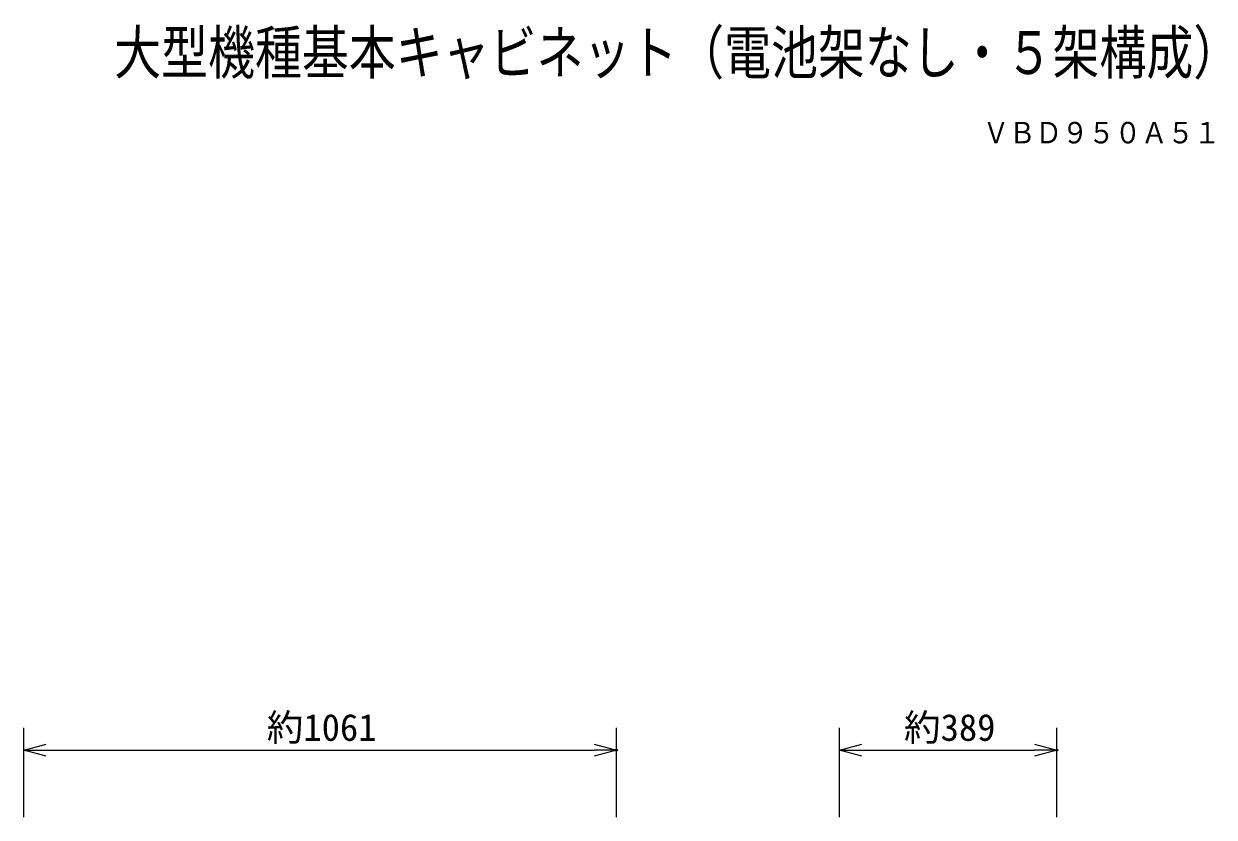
# Model space of a CAD drawing. Units: millimetres, scale not verified. Extents: x -62 to 63, y -117 to 117.
# Drawn here: x -43.6 to 63, y 46.4 to 117.4 of the extents above; entities that cross this region are included whole.
import ezdxf
from ezdxf.enums import TextEntityAlignment as Align

# ---------------------------------------------------------------- set-up
doc = ezdxf.new("R2010")
doc.units = ezdxf.units.MM
doc.header["$LTSCALE"] = 0.392309
doc.header["$PDMODE"] = 32
doc.header["$PDSIZE"] = 0.196
for name, color, linetype in [('0-0_MOJI1', 2, 'Continuous'), ('0-1_TOUROKU', 1, 'Continuous'), ('0-3_WAKU', 3, 'Continuous'), ('0-4_DEFPOINTS', 7, 'Continuous')]:
    doc.layers.add(name, color=color, linetype=linetype)
doc.styles.add('ＭＳ ゴシック', font='')
doc.styles.get('ＭＳ ゴシック').set_extended_font_data('MS Gothic')

# ---------------------------------------------------------------- blocks, each defined once
blk = doc.blocks.new('_OPEN30')
at = {"layer": '0-4_DEFPOINTS'}
blk.add_line((0, 0), (-1, 0), dxfattribs=at)
blk.add_lwpolyline([(-1, 0.2679), (0, 0), (-1, -0.2679)], dxfattribs=at)

msp = doc.modelspace()

# ---------------------------------------------------------------- linework, layer by layer
at = {"layer": '0-3_WAKU'}
for p, q in [((-43.5897, 46.4076), (-43.5897, 54.4076)), ((9.4476, 46.4076), (9.4476, 54.4076)), ((29.4186, 46.4076), (29.4186, 54.4076)), ((48.8686, 46.4076), (48.8686, 54.4076)), ((-41.5897, 52.4076), (7.4476, 52.4076)), ((31.4186, 52.4076), (46.8686, 52.4076))]:
    msp.add_line(p, q, dxfattribs=at)
at = {"layer": '0-4_DEFPOINTS'}
for p in [(9.4476, 52.4076), (48.8686, 52.4076)]:
    msp.add_point(p, dxfattribs=at)

# ---------------------------------------------------------------- block references
at = {"layer": '0-3_WAKU', "xscale": 2, "yscale": 2, "rotation": 180}
for p in [(-43.5897, 52.4076), (29.4186, 52.4076)]:
    msp.add_blockref('_OPEN30', p, dxfattribs=at)
at = {"layer": '0-3_WAKU', "xscale": 2, "yscale": 2}
for p in [(9.4476, 52.4076), (48.8686, 52.4076)]:
    msp.add_blockref('_OPEN30', p, dxfattribs=at)

# ---------------------------------------------------------------- texts
at = {"layer": '0-0_MOJI1', "style": 'ＭＳ ゴシック', "width": 0.8}
msp.add_text('大型機種基本キャビネット（電池架なし・５架構成）', height=3.848, dxfattribs=at).set_placement((-35.4952, 111.7463), align=Align.BOTTOM_LEFT)
at = {"layer": '0-1_TOUROKU', "style": 'ＭＳ ゴシック', "width": 0.9}
msp.add_text('ＶＢＤ９５０Ａ５１', height=1.924, dxfattribs=at).set_placement((42.2382, 106.1164), align=Align.BOTTOM_LEFT)
at = {"layer": '0-3_WAKU', "style": 'ＭＳ ゴシック'}
for s, p in [('約1061', (-21.8447, 52.5172)), ('約389', (35.1902, 52.5172))]:
    msp.add_text(s, height=2.404, dxfattribs=at).set_placement(p, align=Align.BOTTOM_LEFT)

doc.saveas('drawing.dxf')
